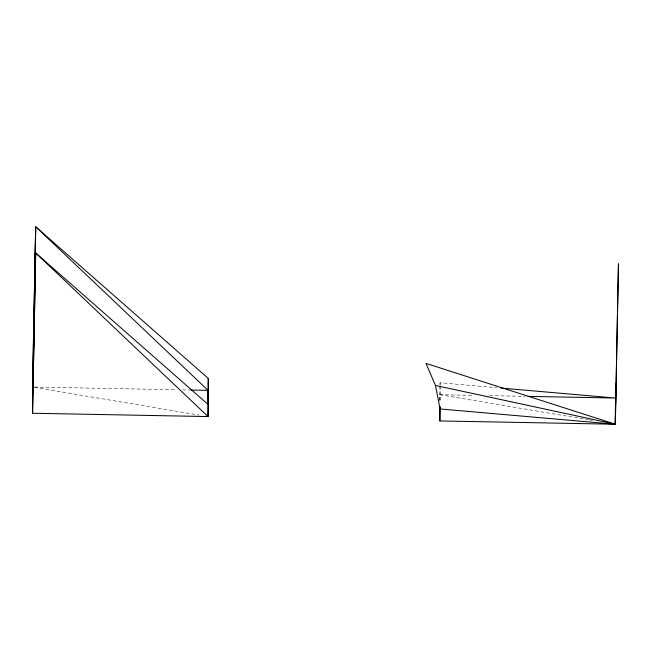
<?xml version="1.0" encoding="UTF-8"?>
<svg xmlns="http://www.w3.org/2000/svg" width="651" height="651" viewBox="0 0 651 651"><rect width="100%" height="100%" fill="white"/><g stroke="black" fill="none" stroke-linecap="round" stroke-linejoin="round"><path stroke-width="0.49" stroke-dasharray="3.25 2.44" d="M439.848 400.772L440.027 385.75M440.043 384.749L440.084 382.755L496.803 387.703M34.576 387.076L176.576 389.754M182.662 389.868L189.758 390.006M439.938 400.422L439.848 394.726L473.318 395.352M489.544 395.662L525.048 396.329M439.848 394.726L588.244 419.692M589.245 419.854L593.256 420.53M34.552 387.378L198.994 415.045M440.084 382.755L440.084 384.774M440.084 385.783L440.084 399.893"/><path stroke-width="0.98" d="M613.315 423.907L615.317 424.24L618.45 263.956L615.317 424.24L425.99 363.404L435.47 385.457L440.084 408.966L615.317 424.24L615.651 384.139L615.317 424.24L439.848 420.937L439.848 406.818M35.683 230.031L32.884 392.805L32.55 387.044L35.683 226.76L208.255 378.386L208.255 404.596L208.019 416.559L32.55 413.255L32.55 387.044L35.683 226.76L208.019 390.348L208.255 404.596L35.683 252.97L32.55 413.255L35.683 252.97L208.019 416.559L208.255 378.386M439.848 420.937L440.084 406.948M32.55 387.044L32.884 373.145M190.776 390.022L208.019 390.348M528.091 396.386L615.317 398.03L500.855 388.053M435.47 385.457L615.317 424.24M440.052 407.07L440.084 408.966M615.651 384.139L615.651 403.791"/></g></svg>
